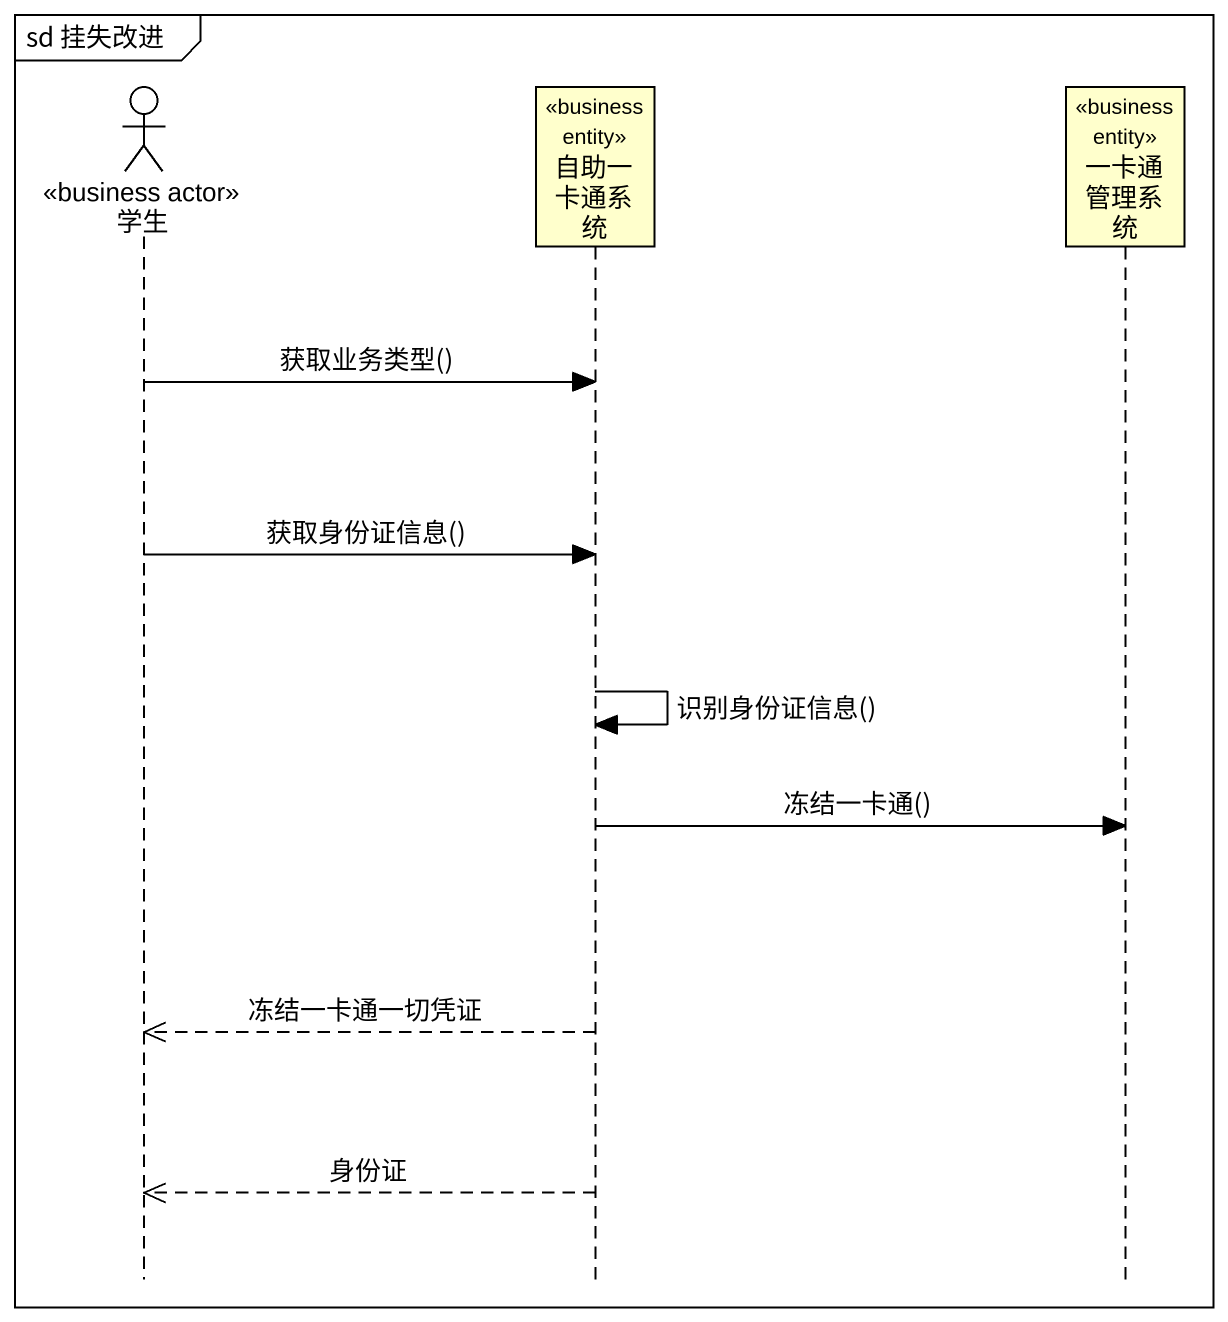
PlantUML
@startuml
mainframe sd 挂失改进
hide footbox
actor 学生 <<business actor>>
participant 自助一卡通系统 <<business entity>>
participant 一卡通管理系统 <<business entity>>

学生 -> 自助一卡通系统 : 获取业务类型()
学生 -> 自助一卡通系统 : 获取身份证信息()
自助一卡通系统 -> 自助一卡通系统 : 识别身份证信息()
自助一卡通系统 -> 一卡通管理系统 : 冻结一卡通()
自助一卡通系统 -->> 学生 : 冻结一卡通一切凭证
自助一卡通系统 -->> 学生 : 身份证
@enduml
